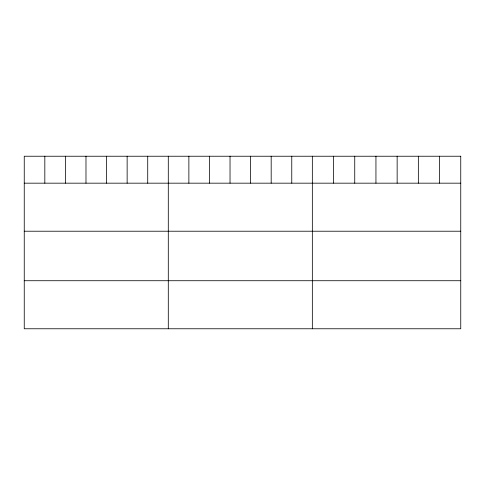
<?xml version="1.0" encoding="UTF-8"?>
<svg xmlns="http://www.w3.org/2000/svg" width="485" height="485" viewBox="0 0 485 485"><rect width="100%" height="100%" fill="white"/><g stroke="black" fill="none" stroke-linecap="round" stroke-linejoin="round"><path stroke-width="0.73" d="M24.25 183.172L460.75 183.172M24.25 231.218L460.75 231.218M24.25 280.724L460.75 280.724M439.549 156.231L439.549 183.172M418.349 156.231L418.349 183.172M397.148 156.231L397.148 183.172M375.942 156.231L375.942 183.172M354.741 156.231L354.741 183.172M333.541 156.231L333.541 183.172M312.34 156.231L312.34 328.769M291.764 156.231L291.764 183.172M271.182 156.231L271.182 183.172M250.606 156.231L250.606 183.172M230.029 156.231L230.029 183.172M209.453 156.231L209.453 183.172M188.871 156.231L188.871 183.172M168.295 156.231L168.295 328.769M147.719 156.231L147.719 183.172M127.137 156.231L127.137 183.172M106.561 156.231L106.561 183.172M85.984 156.231L85.984 183.172M65.408 156.231L65.408 183.172M44.826 156.231L44.826 183.172M460.75 156.231L24.25 156.231L24.25 328.769L460.75 328.769L460.75 156.231"/></g></svg>
